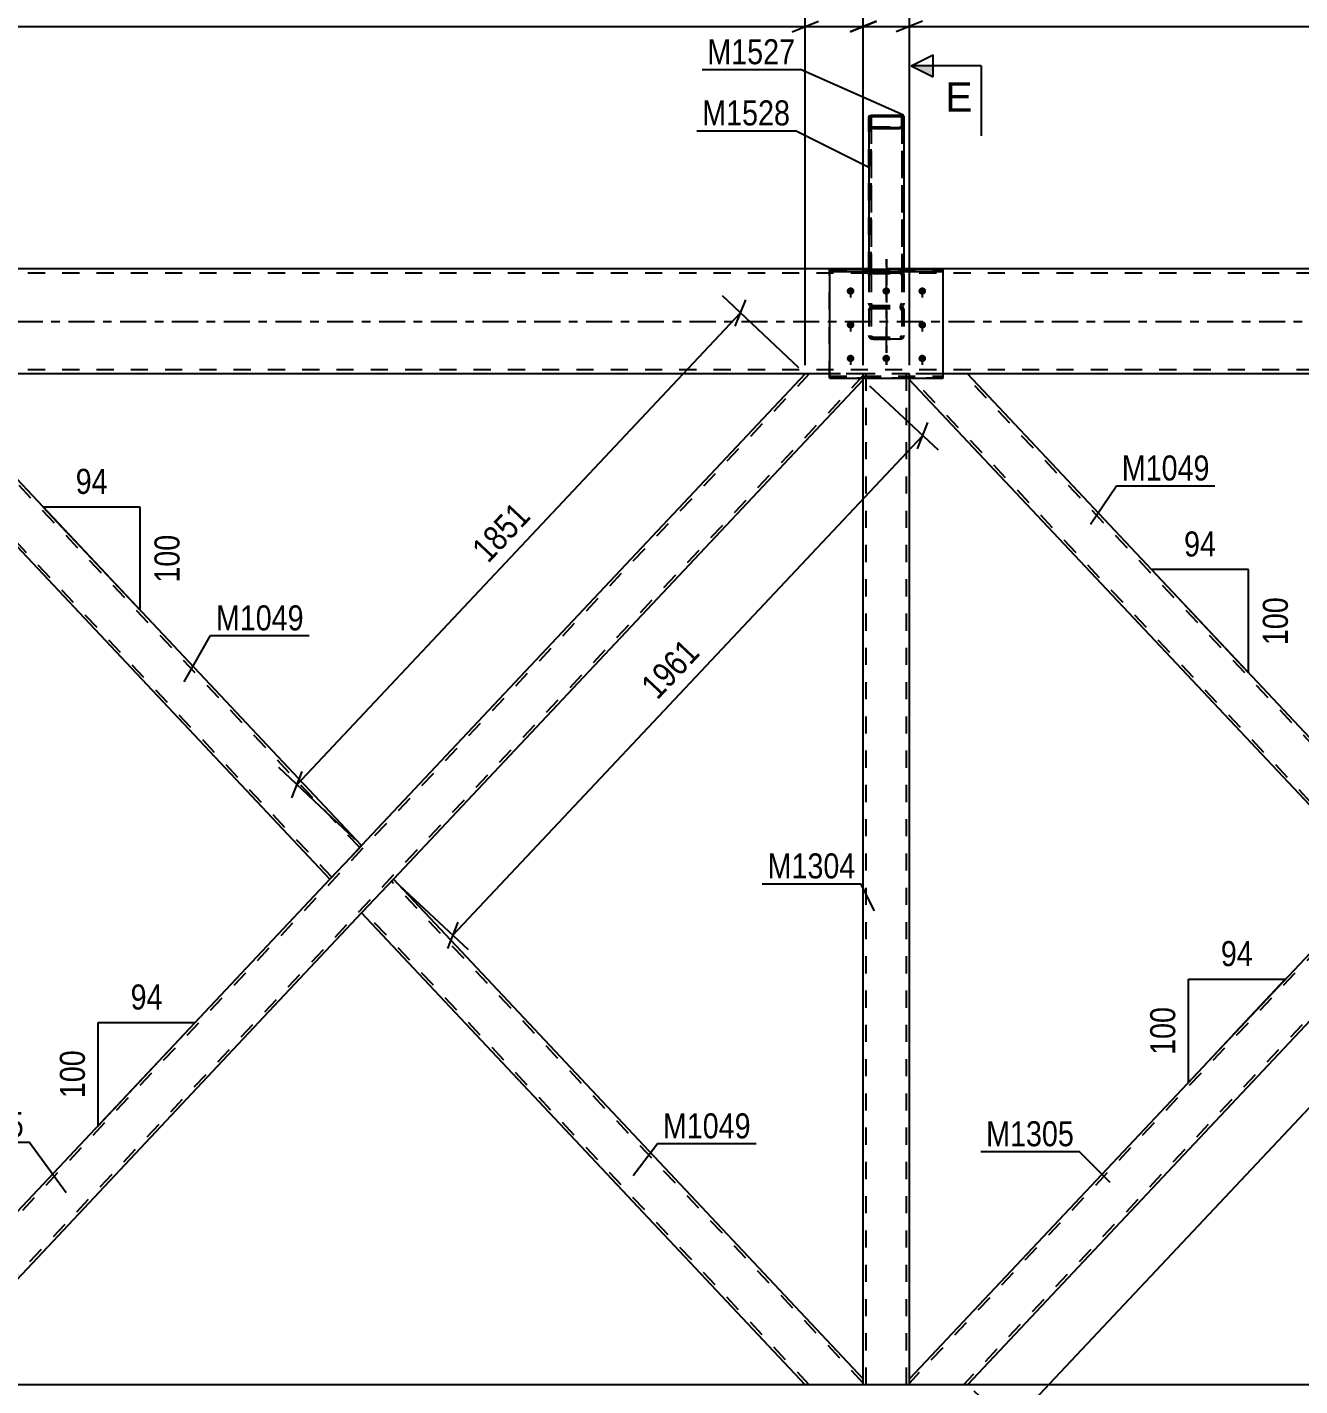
# Model space of a CAD drawing. Header units: millimetres. Extents: x -46 to 795, y -429 to 165.
# Drawn here: x 371.3 to 516.8, y -121.7 to 33.7 of the extents above; entities that cross this region are included whole.
import ezdxf

# ---------------------------------------------------------------- set-up
doc = ezdxf.new("R2010")
doc.units = ezdxf.units.MM
doc.linetypes.add('DXK_LINE_DOT2', pattern=[3.9198, 1.9599, -1.9599])
doc.linetypes.add('DXK_LINE_DOT3', pattern=[5.9187, 2.979, -0.9799, 0.9799, -0.9799])
doc.styles.add('Arial', font='ARIAL.TTF', dxfattribs={"height": 0.2})
doc.styles.add('Arial Narrow', font='ARIALN.TTF', dxfattribs={"height": 0.2})

# ---------------------------------------------------------------- blocks, each defined once
blk = doc.blocks.new('Part-761550471-4826 - 4741')
at = {"color": 7, "linetype": 'DXK_LINE_DOT2'}
for p, q in [((472.18, -6), (466.9, -6)), ((466.9, -6.66), (466.9, -6)), ((467.22, -121.6), (467.22, -6)), ((471.86, -121.6), (471.86, -6)), ((472.18, -6.66), (472.18, -6)), ((466.9, -121.6), (466.9, -120.94)), ((472.18, -121.6), (472.18, -120.94)), ((472.18, -121.6), (466.9, -121.6))]:
    blk.add_line(p, q, dxfattribs=at)
at = {"color": 2, "linetype": 'Continuous'}
for p, q in [((466.9, -120.94), (466.9, -6.66)), ((472.18, -120.94), (472.18, -6.66))]:
    blk.add_line(p, q, dxfattribs=at)
blk = doc.blocks.new('Part-761550471-4923 - 4741')
at = {"color": 7, "linetype": 'DXK_LINE_DOT3'}
blk.add_line((469.55, -3.58), (469.55, 7.12), dxfattribs=at)
at = {"color": 7, "linetype": 'DXK_LINE_DOT2'}
for p, q in [((467.58, 5.51), (467.55, 5.31)), ((467.55, 5.31), (467.55, -1.59)), ((467.79, 5.31), (467.8, 5.41)), ((467.79, 5.31), (467.79, -1.59)), ((467.8, 5.41), (467.86, 5.5)), ((468.03, 5.83), (467.84, 5.79)), ((467.86, 5.5), (467.93, 5.55)), ((467.93, 5.55), (468.03, 5.57)), ((468.03, 5.83), (471.07, 5.83)), ((468.03, 5.57), (471.07, 5.57)), ((471.25, 5.79), (471.07, 5.83)), ((471.07, 5.57), (471.16, 5.55)), ((471.16, 5.55), (471.24, 5.5)), ((471.24, 5.5), (471.29, 5.41)), ((471.29, 5.41), (471.31, 5.31)), ((471.31, 5.31), (471.31, -1.59)), ((471.55, 5.31), (471.51, 5.51)), ((471.55, 5.31), (471.55, -1.59)), ((467.55, 2.08), (467.58, 1.88)), ((467.58, 1.44), (467.69, 1.59)), ((467.69, 1.59), (467.84, 1.69)), ((467.8, 1.98), (467.79, 2.08)), ((467.86, 1.9), (467.8, 1.98)), ((467.84, 1.69), (468.03, 1.72)), ((467.84, 1.61), (468.03, 1.57)), ((467.93, 1.84), (467.86, 1.9)), ((468.03, 1.82), (467.93, 1.84)), ((468.03, 1.82), (471.07, 1.82)), ((468.03, 1.72), (471.07, 1.72)), ((468.03, 1.57), (471.07, 1.57)), ((471.16, 1.84), (471.07, 1.82)), ((471.07, 1.72), (471.25, 1.69)), ((471.07, 1.57), (471.25, 1.61)), ((471.24, 1.9), (471.16, 1.84)), ((471.29, 1.98), (471.24, 1.9)), ((471.25, 1.69), (471.41, 1.59)), ((471.31, 2.08), (471.29, 1.98)), ((471.41, 1.59), (471.51, 1.44)), ((471.51, 1.88), (471.55, 2.08)), ((467.55, 1.27), (467.58, 1.44)), ((467.8, 1.36), (467.79, 1.27)), ((467.86, 1.43), (467.8, 1.36)), ((467.93, 1.48), (467.86, 1.43)), ((468.03, 1.5), (467.93, 1.48)), ((468.03, 1.5), (471.07, 1.5)), ((471.16, 1.48), (471.07, 1.5)), ((471.24, 1.43), (471.16, 1.48)), ((471.29, 1.36), (471.24, 1.43)), ((471.31, 1.27), (471.29, 1.36)), ((471.51, 1.44), (471.55, 1.27)), ((467.58, -1.76), (467.55, -1.59)), ((467.69, -1.91), (467.58, -1.76)), ((467.84, -2), (467.69, -1.91)), ((467.79, -1.59), (467.8, -1.67)), ((467.8, -1.67), (467.86, -1.75)), ((468.03, -2.04), (467.84, -2)), ((467.86, -1.75), (467.93, -1.79)), ((467.93, -1.79), (468.03, -1.81)), ((468.03, -1.81), (471.07, -1.81)), ((471.07, -2.04), (468.03, -2.04)), ((471.07, -1.81), (471.16, -1.79)), ((471.25, -2), (471.07, -2.04)), ((471.16, -1.79), (471.24, -1.75)), ((471.24, -1.75), (471.29, -1.67)), ((471.41, -1.91), (471.25, -2)), ((471.29, -1.67), (471.31, -1.59)), ((471.51, -1.76), (471.41, -1.91)), ((471.55, -1.59), (471.51, -1.76))]:
    blk.add_line(p, q, dxfattribs=at)
for centre, start, end in [((468.05, 5.33), 114.32, 159.2417), ((471.05, 5.33), 20.7583, 65.68), ((468.05, 2.06), 200.7583, 245.68), ((471.05, 2.06), 294.32, 339.2417)]:
    blk.add_arc(centre, 0.496, start, end, dxfattribs=at)
blk = doc.blocks.new('Part-761550471-4851 - 4741')
at = {"color": 7, "linetype": 'DXK_LINE_DOT2'}
for p, q in [((478.81, -6), (472.18, -6)), ((472.18, -6.48), (472.18, -6)), ((526.14, -63.57), (472.18, -6.19)), ((529.32, -60.18), (478.37, -6)), ((529.51, -59.98), (529.1, -60.41)), ((526.14, -63.57), (526.15, -63.55))]:
    blk.add_line(p, q, dxfattribs=at)
at = {"color": 2, "linetype": 'Continuous'}
for p, q in [((529.54, -59.95), (478.81, -6)), ((472.18, -6.66), (472.18, -6.48)), ((525.92, -63.8), (472.18, -6.66)), ((529.1, -60.41), (525.92, -63.8)), ((529.54, -59.95), (529.1, -60.41))]:
    blk.add_line(p, q, dxfattribs=at)
blk = doc.blocks.new('Part-761550471-4856 - 4741')
at = {"color": 7, "linetype": 'DXK_LINE_DOT2'}
for p, q in [((580.71, -6), (472.18, -121.41)), ((586.9, -6.19), (478.37, -121.6)), ((586.9, -6), (580.27, -6)), ((529.54, -59.95), (525.92, -63.8)), ((478.81, -121.6), (472.18, -121.6))]:
    blk.add_line(p, q, dxfattribs=at)
at = {"color": 2, "linetype": 'Continuous'}
for p, q in [((580.27, -6), (529.54, -59.95)), ((586.9, -6.66), (586.9, -6)), ((586.9, -6.66), (478.81, -121.6)), ((525.92, -63.8), (472.18, -120.94)), ((472.18, -121.6), (472.18, -120.94))]:
    blk.add_line(p, q, dxfattribs=at)
blk = doc.blocks.new('Part-761550471-4861 - 4741')
at = {"color": 2, "linetype": 'Continuous'}
for p, q in [((352.18, -6.66), (352.18, -6)), ((409.54, -59.95), (358.81, -6)), ((405.92, -63.8), (352.18, -6.66)), ((409.1, -60.41), (405.92, -63.8)), ((409.54, -59.95), (409.1, -60.41))]:
    blk.add_line(p, q, dxfattribs=at)
at = {"color": 7, "linetype": 'DXK_LINE_DOT2'}
for p, q in [((358.81, -6), (352.18, -6)), ((406.14, -63.57), (352.18, -6.19)), ((409.32, -60.18), (358.37, -6)), ((409.51, -59.98), (409.1, -60.41)), ((406.14, -63.57), (406.15, -63.55))]:
    blk.add_line(p, q, dxfattribs=at)
blk = doc.blocks.new('Part-761550471-4866 - 4741')
at = {"color": 7, "linetype": 'DXK_LINE_DOT2'}
for p, q in [((460.71, -6), (352.18, -121.41)), ((466.9, -6.19), (358.37, -121.6)), ((466.9, -6), (460.27, -6)), ((466.9, -6.48), (466.9, -6)), ((409.54, -59.95), (405.92, -63.8)), ((413.17, -63.8), (409.54, -67.65)), ((358.81, -121.6), (352.18, -121.6))]:
    blk.add_line(p, q, dxfattribs=at)
at = {"color": 2, "linetype": 'Continuous'}
for p, q in [((460.27, -6), (409.54, -59.95)), ((466.9, -6.66), (413.17, -63.8)), ((466.9, -6.66), (466.9, -6.48)), ((405.92, -63.8), (352.18, -120.94)), ((409.54, -67.65), (358.81, -121.6)), ((352.18, -121.6), (352.18, -120.94))]:
    blk.add_line(p, q, dxfattribs=at)
blk = doc.blocks.new('Part-761550471-4891 - 4741')
at = {"color": 2, "linetype": 'Continuous'}
for p, q in [((413.17, -63.8), (409.54, -67.65)), ((466.9, -120.94), (413.17, -63.8)), ((460.27, -121.6), (409.54, -67.65)), ((466.9, -121.6), (466.9, -120.94))]:
    blk.add_line(p, q, dxfattribs=at)
at = {"color": 7, "linetype": 'DXK_LINE_DOT2'}
for p, q in [((466.9, -121.41), (412.95, -64.03)), ((409.76, -67.42), (409.78, -67.4)), ((460.71, -121.6), (409.76, -67.42)), ((466.9, -121.6), (460.27, -121.6))]:
    blk.add_line(p, q, dxfattribs=at)
blk = doc.blocks.new('Part-761550471-4921 - 4741')
at = {"color": 2, "linetype": 'Continuous'}
for p, q in [((476.05, 5.95), (463.05, 5.95)), ((463.05, 5.95), (463.05, -6.48)), ((463.05, 5.73), (476.05, 5.73)), ((476.05, -6.48), (476.05, 5.95)), ((463.05, -6.48), (476.05, -6.48))]:
    blk.add_line(p, q, dxfattribs=at)
at = {"color": 7, "linetype": 'DXK_LINE_DOT2'}
blk.add_line((463.05, -6.27), (476.05, -6.27), dxfattribs=at)
blk = doc.blocks.new('Part-761550471-4939 - 4741')
at = {"color": 7, "linetype": 'DXK_LINE_DOT3'}
blk.add_line((469.55, 7.12), (469.55, -3.58), dxfattribs=at)
at = {"color": 7, "linetype": 'DXK_LINE_DOT2'}
for p, q in [((467.55, 5.31), (467.58, 5.51)), ((467.55, 5.31), (467.55, -1.59)), ((467.8, 5.41), (467.79, 5.31)), ((467.79, 5.31), (467.79, -1.59)), ((467.86, 5.5), (467.8, 5.41)), ((467.84, 5.79), (468.03, 5.83)), ((467.93, 5.55), (467.86, 5.5)), ((468.03, 5.57), (467.93, 5.55)), ((468.03, 5.83), (471.07, 5.83)), ((468.03, 5.57), (471.07, 5.57)), ((471.07, 5.83), (471.25, 5.79)), ((471.16, 5.55), (471.07, 5.57)), ((471.24, 5.5), (471.16, 5.55)), ((471.29, 5.41), (471.24, 5.5)), ((471.31, 5.31), (471.29, 5.41)), ((471.31, 5.31), (471.31, -1.59)), ((471.51, 5.51), (471.55, 5.31)), ((471.55, 5.31), (471.55, -1.59)), ((467.58, 1.88), (467.55, 2.08)), ((467.69, 1.59), (467.58, 1.44)), ((467.84, 1.69), (467.69, 1.59)), ((467.79, 2.08), (467.8, 1.98)), ((467.8, 1.98), (467.86, 1.9)), ((468.03, 1.72), (467.84, 1.69)), ((468.03, 1.57), (467.84, 1.61)), ((467.86, 1.9), (467.93, 1.84)), ((467.93, 1.84), (468.03, 1.82)), ((468.03, 1.82), (471.07, 1.82)), ((468.03, 1.72), (471.07, 1.72)), ((468.03, 1.57), (471.07, 1.57)), ((471.07, 1.82), (471.16, 1.84)), ((471.25, 1.69), (471.07, 1.72)), ((471.25, 1.61), (471.07, 1.57)), ((471.16, 1.84), (471.24, 1.9)), ((471.24, 1.9), (471.29, 1.98)), ((471.41, 1.59), (471.25, 1.69)), ((471.29, 1.98), (471.31, 2.08)), ((471.51, 1.44), (471.41, 1.59)), ((471.55, 2.08), (471.51, 1.88)), ((467.58, 1.44), (467.55, 1.27)), ((467.79, 1.27), (467.8, 1.36)), ((467.8, 1.36), (467.86, 1.43)), ((467.86, 1.43), (467.93, 1.48)), ((467.93, 1.48), (468.03, 1.5)), ((468.03, 1.5), (471.07, 1.5)), ((471.07, 1.5), (471.16, 1.48)), ((471.16, 1.48), (471.24, 1.43)), ((471.24, 1.43), (471.29, 1.36)), ((471.29, 1.36), (471.31, 1.27)), ((471.55, 1.27), (471.51, 1.44)), ((467.55, -1.59), (467.58, -1.76)), ((467.58, -1.76), (467.69, -1.91)), ((467.69, -1.91), (467.84, -2)), ((467.8, -1.67), (467.79, -1.59)), ((467.86, -1.75), (467.8, -1.67)), ((467.84, -2), (468.03, -2.04)), ((467.93, -1.79), (467.86, -1.75)), ((468.03, -1.81), (467.93, -1.79)), ((468.03, -1.81), (471.07, -1.81)), ((468.03, -2.04), (471.07, -2.04)), ((471.16, -1.79), (471.07, -1.81)), ((471.07, -2.04), (471.25, -2)), ((471.24, -1.75), (471.16, -1.79)), ((471.29, -1.67), (471.24, -1.75)), ((471.25, -2), (471.41, -1.91)), ((471.31, -1.59), (471.29, -1.67)), ((471.41, -1.91), (471.51, -1.76)), ((471.51, -1.76), (471.55, -1.59))]:
    blk.add_line(p, q, dxfattribs=at)
for centre, start, end in [((468.05, 5.33), 114.32, 159.2417), ((471.05, 5.33), 20.7583, 65.68), ((468.05, 2.06), 200.7583, 245.68), ((471.05, 2.06), 294.32, 339.2417)]:
    blk.add_arc(centre, 0.496, start, end, dxfattribs=at)
blk = doc.blocks.new('Part-761550471-4968 - 4741')
at = {"color": 7, "linetype": 'DXK_LINE_DOT2'}
for p, q in [((463.05, -6.49), (463.05, 5.95)), ((463.05, 5.95), (476.05, 5.95)), ((463.05, 5.73), (476.05, 5.73)), ((476.05, -6.49), (476.05, 5.95)), ((463.05, -6.27), (476.05, -6.27)), ((476.05, -6.49), (463.05, -6.49))]:
    blk.add_line(p, q, dxfattribs=at)
blk = doc.blocks.new('Part-761550471-5002 - 4741')
at = {"color": 7, "linetype": 'DXK_LINE_DOT2'}
for p, q in [((608.54, 5.52), (20.9, 5.52)), ((471.55, 6), (467.55, 6)), ((608.54, -5.52), (20.9, -5.52)), ((476.05, -6), (463.05, -6))]:
    blk.add_line(p, q, dxfattribs=at)
at = {"color": 2, "linetype": 'Continuous'}
for p, q in [((467.55, 6), (231.55, 6)), ((608.54, 6), (471.55, 6)), ((463.05, -6), (236.05, -6)), ((608.54, -6), (476.05, -6))]:
    blk.add_line(p, q, dxfattribs=at)
at = {"color": 7, "linetype": 'DXK_LINE_DOT3'}
blk.add_line((20.9, 0), (608.54, 0), dxfattribs=at)
blk = doc.blocks.new('Part-761550471-5007 - 4741')
at = {"color": 2, "linetype": 'Continuous'}
blk.add_line((568.54, -121.6), (227.14, -121.6), dxfattribs=at)
blk = doc.blocks.new('Bolt-761550471-5039 - 4741')
at = {"color": 1, "linetype": 'DXK_LINE_DOT2'}
for p, q in [((465.45, 3.87), (465.45, 2.74)), ((469.57, 3.87), (469.57, 2.74)), ((473.65, 3.87), (473.65, 2.74)), ((465.45, 0), (465.45, -1.13)), ((473.65, 0), (473.65, -1.13)), ((465.45, -3.83), (465.45, -4.97)), ((469.57, -3.83), (469.57, -4.97)), ((473.65, -3.83), (473.65, -4.97))]:
    blk.add_line(p, q, dxfattribs=at)
blk = doc.blocks.new('Bolt-761550471-5067 - 4741')
at = {"linetype": 'Continuous'}
for points in [[(465.45, 3.89), (465.54, 3.88), (465.63, 3.85), (465.71, 3.81), (465.77, 3.75), (465.83, 3.68), (465.87, 3.6), (465.88, 3.52), (465.88, 3.43), (465.87, 3.35), (465.83, 3.27), (465.77, 3.2), (465.71, 3.14), (465.63, 3.1), (465.54, 3.07), (465.45, 3.06), (465.36, 3.07), (465.27, 3.1), (465.19, 3.14), (465.12, 3.2), (465.07, 3.27), (465.03, 3.35), (465.01, 3.43), (465.01, 3.52), (465.03, 3.6), (465.07, 3.68), (465.12, 3.75), (465.19, 3.81), (465.27, 3.85), (465.36, 3.88)], [(469.53, 3.89), (469.62, 3.88), (469.71, 3.85), (469.79, 3.81), (469.85, 3.75), (469.91, 3.68), (469.95, 3.6), (469.96, 3.52), (469.96, 3.43), (469.95, 3.35), (469.91, 3.27), (469.85, 3.2), (469.79, 3.14), (469.71, 3.1), (469.62, 3.07), (469.53, 3.06), (469.44, 3.07), (469.35, 3.1), (469.27, 3.14), (469.2, 3.2), (469.15, 3.27), (469.11, 3.35), (469.09, 3.43), (469.09, 3.52), (469.11, 3.6), (469.15, 3.68), (469.2, 3.75), (469.27, 3.81), (469.35, 3.85), (469.44, 3.88)], [(473.65, 3.89), (473.74, 3.88), (473.83, 3.85), (473.91, 3.81), (473.97, 3.75), (474.03, 3.68), (474.07, 3.6), (474.08, 3.52), (474.08, 3.43), (474.07, 3.35), (474.03, 3.27), (473.97, 3.2), (473.91, 3.14), (473.83, 3.1), (473.74, 3.07), (473.65, 3.06), (473.56, 3.07), (473.47, 3.1), (473.39, 3.14), (473.32, 3.2), (473.27, 3.27), (473.23, 3.35), (473.21, 3.43), (473.21, 3.52), (473.23, 3.6), (473.27, 3.68), (473.32, 3.75), (473.39, 3.81), (473.47, 3.85), (473.56, 3.88)], [(465.45, 0.02), (465.54, 0.01), (465.63, -0.02), (465.71, -0.06), (465.77, -0.12), (465.83, -0.19), (465.87, -0.27), (465.88, -0.35), (465.88, -0.44), (465.87, -0.52), (465.83, -0.6), (465.77, -0.67), (465.71, -0.73), (465.63, -0.77), (465.54, -0.8), (465.45, -0.81), (465.36, -0.8), (465.27, -0.77), (465.19, -0.73), (465.12, -0.67), (465.07, -0.6), (465.03, -0.52), (465.01, -0.44), (465.01, -0.35), (465.03, -0.27), (465.07, -0.19), (465.12, -0.12), (465.19, -0.06), (465.27, -0.02), (465.36, 0.01)], [(473.65, 0.02), (473.74, 0.01), (473.83, -0.02), (473.91, -0.06), (473.97, -0.12), (474.03, -0.19), (474.07, -0.27), (474.08, -0.35), (474.08, -0.44), (474.07, -0.52), (474.03, -0.6), (473.97, -0.67), (473.91, -0.73), (473.83, -0.77), (473.74, -0.8), (473.65, -0.81), (473.56, -0.8), (473.47, -0.77), (473.39, -0.73), (473.32, -0.67), (473.27, -0.6), (473.23, -0.52), (473.21, -0.44), (473.21, -0.35), (473.23, -0.27), (473.27, -0.19), (473.32, -0.12), (473.39, -0.06), (473.47, -0.02), (473.56, 0.01)], [(465.45, -3.82), (465.54, -3.83), (465.63, -3.85), (465.71, -3.9), (465.77, -3.95), (465.83, -4.02), (465.87, -4.1), (465.88, -4.19), (465.88, -4.27), (465.87, -4.36), (465.83, -4.44), (465.77, -4.51), (465.71, -4.56), (465.63, -4.61), (465.54, -4.63), (465.45, -4.64), (465.36, -4.63), (465.27, -4.61), (465.19, -4.56), (465.12, -4.51), (465.07, -4.44), (465.03, -4.36), (465.01, -4.27), (465.01, -4.19), (465.03, -4.1), (465.07, -4.02), (465.12, -3.95), (465.19, -3.9), (465.27, -3.85), (465.36, -3.83)], [(469.53, -3.82), (469.62, -3.83), (469.71, -3.85), (469.79, -3.9), (469.85, -3.95), (469.91, -4.02), (469.95, -4.1), (469.96, -4.19), (469.96, -4.27), (469.95, -4.36), (469.91, -4.44), (469.85, -4.51), (469.79, -4.56), (469.71, -4.61), (469.62, -4.63), (469.53, -4.64), (469.44, -4.63), (469.35, -4.61), (469.27, -4.56), (469.2, -4.51), (469.15, -4.44), (469.11, -4.36), (469.09, -4.27), (469.09, -4.19), (469.11, -4.1), (469.15, -4.02), (469.2, -3.95), (469.27, -3.9), (469.35, -3.85), (469.44, -3.83)], [(473.65, -3.82), (473.74, -3.83), (473.83, -3.85), (473.91, -3.9), (473.97, -3.95), (474.03, -4.02), (474.07, -4.1), (474.08, -4.19), (474.08, -4.27), (474.07, -4.36), (474.03, -4.44), (473.97, -4.51), (473.91, -4.56), (473.83, -4.61), (473.74, -4.63), (473.65, -4.64), (473.56, -4.63), (473.47, -4.61), (473.39, -4.56), (473.32, -4.51), (473.27, -4.44), (473.23, -4.36), (473.21, -4.27), (473.21, -4.19), (473.23, -4.1), (473.27, -4.02), (473.32, -3.95), (473.39, -3.9), (473.47, -3.85), (473.56, -3.83)]]:
    blk.add_hatch(color=1, dxfattribs=at).paths.add_polyline_path(points)
at = {"color": 1, "linetype": 'Continuous'}
for p, q in [((465.45, 3.87), (465.45, 2.74)), ((469.53, 3.87), (469.53, 2.74)), ((473.65, 3.87), (473.65, 2.74)), ((465.45, 0), (465.45, -1.13)), ((473.65, 0), (473.65, -1.13)), ((465.45, -3.83), (465.45, -4.97)), ((469.53, -3.83), (469.53, -4.97)), ((473.65, -3.83), (473.65, -4.97))]:
    blk.add_line(p, q, dxfattribs=at)
blk = doc.blocks.new('Part-761550471-5196 - 4741')
at = {"color": 2, "linetype": 'Continuous'}
for p, q in [((467.55, 23.43), (467.58, 23.5)), ((467.55, 23.43), (467.55, 23.36)), ((467.58, 23.5), (467.69, 23.56)), ((467.69, 23.56), (467.84, 23.6)), ((467.84, 23.6), (468.03, 23.61)), ((468.03, 23.61), (471.07, 23.61)), ((471.07, 23.61), (471.25, 23.6)), ((471.25, 23.6), (471.41, 23.56)), ((471.41, 23.56), (471.51, 23.5)), ((471.51, 23.5), (471.55, 23.43)), ((471.55, 23.43), (471.55, 23.36))]:
    blk.add_line(p, q, dxfattribs=at)
at = {"color": 7, "linetype": 'DXK_LINE_DOT2'}
for p, q in [((467.55, 23.36), (467.55, 22.33)), ((467.55, 23.36), (467.55, 6)), ((467.8, 23.47), (467.79, 23.43)), ((467.79, 23.43), (467.79, 6)), ((467.79, 22.33), (467.79, 23.43)), ((467.86, 23.5), (467.8, 23.47)), ((467.93, 23.52), (467.86, 23.5)), ((468.03, 23.52), (467.93, 23.52)), ((468.03, 23.52), (471.07, 23.52)), ((471.16, 23.52), (471.07, 23.52)), ((471.24, 23.5), (471.16, 23.52)), ((471.29, 23.47), (471.24, 23.5)), ((471.31, 23.43), (471.29, 23.47)), ((471.31, 23.43), (471.31, 6)), ((471.31, 22.33), (471.31, 23.43)), ((471.55, 23.36), (471.55, 22.33)), ((471.55, 23.36), (471.55, 6)), ((467.55, 22.33), (467.55, 5.72)), ((467.58, 22.26), (467.55, 22.33)), ((467.69, 22.2), (467.58, 22.26)), ((467.84, 22.17), (467.69, 22.2)), ((467.79, 22.33), (467.79, 5.72)), ((467.79, 22.33), (467.8, 22.29)), ((467.8, 22.29), (467.86, 22.27)), ((468.03, 22.15), (467.84, 22.17)), ((467.86, 22.27), (467.93, 22.25)), ((467.93, 22.25), (468.03, 22.24)), ((468.03, 22.24), (471.07, 22.24)), ((468.03, 22.15), (471.07, 22.15)), ((471.07, 22.24), (471.16, 22.25)), ((471.25, 22.17), (471.07, 22.15)), ((471.16, 22.25), (471.24, 22.27)), ((471.24, 22.27), (471.29, 22.29)), ((471.41, 22.2), (471.25, 22.17)), ((471.29, 22.29), (471.31, 22.33)), ((471.31, 22.33), (471.31, 5.72)), ((471.51, 22.26), (471.41, 22.2)), ((471.55, 22.33), (471.51, 22.26)), ((471.55, 22.33), (471.55, 5.72)), ((471.55, 6), (467.55, 6)), ((467.55, 5.83), (467.55, 6)), ((467.55, 5.72), (467.55, 5.83)), ((467.55, 5.83), (467.79, 5.83)), ((467.55, 5.72), (467.58, 5.66)), ((467.58, 5.66), (467.69, 5.6)), ((467.69, 5.6), (467.84, 5.56)), ((467.79, 6), (467.79, 6)), ((467.79, 6), (467.79, 5.83)), ((467.79, 5.83), (467.79, 5.72)), ((467.8, 5.69), (467.79, 5.72)), ((467.86, 5.66), (467.8, 5.69)), ((467.84, 5.56), (468.03, 5.55)), ((467.93, 5.64), (467.86, 5.66)), ((468.03, 5.64), (467.93, 5.64)), ((468.03, 5.64), (471.07, 5.64)), ((468.03, 5.55), (471.07, 5.55)), ((471.16, 5.64), (471.07, 5.64)), ((471.07, 5.55), (471.25, 5.56)), ((471.24, 5.66), (471.16, 5.64)), ((471.29, 5.69), (471.24, 5.66)), ((471.25, 5.56), (471.41, 5.6)), ((471.31, 5.72), (471.29, 5.69)), ((471.31, 5.83), (471.31, 6)), ((471.31, 5.72), (471.31, 5.83)), ((471.31, 5.83), (471.55, 5.83)), ((471.41, 5.6), (471.51, 5.66)), ((471.51, 5.66), (471.55, 5.72)), ((471.55, 6), (471.55, 5.83)), ((471.55, 5.83), (471.55, 5.72))]:
    blk.add_line(p, q, dxfattribs=at)
blk = doc.blocks.new('Part-761550471-5201 - 4741')
at = {"color": 2, "linetype": 'Continuous'}
for p, q in [((467.58, 23.43), (467.55, 23.36)), ((467.55, 22.26), (467.55, 23.36)), ((467.69, 23.49), (467.58, 23.43)), ((467.84, 23.53), (467.69, 23.49)), ((467.79, 23.36), (467.8, 23.4)), ((467.79, 22.26), (467.79, 23.36)), ((467.8, 23.4), (467.86, 23.43)), ((468.03, 23.54), (467.84, 23.53)), ((467.86, 23.43), (467.93, 23.44)), ((467.93, 23.44), (468.03, 23.45)), ((468.03, 23.54), (471.07, 23.54)), ((468.03, 23.45), (471.07, 23.45)), ((471.25, 23.53), (471.07, 23.54)), ((471.07, 23.45), (471.16, 23.44)), ((471.16, 23.44), (471.24, 23.43)), ((471.24, 23.43), (471.29, 23.4)), ((471.41, 23.49), (471.25, 23.53)), ((471.29, 23.4), (471.31, 23.36)), ((471.31, 22.26), (471.31, 23.36)), ((471.51, 23.43), (471.41, 23.49)), ((471.55, 23.36), (471.51, 23.43)), ((471.55, 22.26), (471.55, 23.36)), ((467.55, 22.26), (467.55, 5.95)), ((467.55, 22.26), (467.58, 22.19)), ((467.58, 22.19), (467.69, 22.13)), ((467.69, 22.13), (467.84, 22.09)), ((467.8, 22.22), (467.79, 22.26)), ((467.86, 22.19), (467.8, 22.22)), ((467.84, 22.09), (468.03, 22.08)), ((467.93, 22.18), (467.86, 22.19)), ((468.03, 22.17), (467.93, 22.18)), ((468.03, 22.17), (471.07, 22.17)), ((468.03, 22.08), (471.07, 22.08)), ((471.16, 22.18), (471.07, 22.17)), ((471.07, 22.08), (471.25, 22.09)), ((471.24, 22.19), (471.16, 22.18)), ((471.29, 22.22), (471.24, 22.19)), ((471.25, 22.09), (471.41, 22.13)), ((471.31, 22.26), (471.29, 22.22)), ((471.41, 22.13), (471.51, 22.19)), ((471.51, 22.19), (471.55, 22.26)), ((471.55, 22.26), (471.55, 5.95))]:
    blk.add_line(p, q, dxfattribs=at)
at = {"color": 7, "linetype": 'DXK_LINE_DOT2'}
for p, q in [((467.55, 6), (467.55, 23.36)), ((467.79, 6), (467.79, 23.36)), ((471.31, 23.36), (471.31, 6)), ((471.55, 23.36), (471.55, 6)), ((467.79, 22.26), (467.79, 5.66)), ((471.31, 22.26), (471.31, 5.66)), ((471.55, 6), (467.55, 6)), ((467.55, 6), (467.55, 5.83)), ((467.55, 5.95), (467.55, 5.66)), ((467.55, 5.83), (467.55, 5.66)), ((467.55, 5.83), (467.79, 5.83)), ((467.58, 5.59), (467.55, 5.66)), ((467.69, 5.53), (467.58, 5.59)), ((467.84, 5.5), (467.69, 5.53)), ((467.79, 5.83), (467.79, 6)), ((467.79, 5.66), (467.79, 5.83)), ((467.79, 5.66), (467.8, 5.62)), ((467.8, 5.62), (467.86, 5.6)), ((468.03, 5.48), (467.84, 5.5)), ((467.86, 5.6), (467.93, 5.58)), ((467.93, 5.58), (468.03, 5.57)), ((468.03, 5.57), (471.07, 5.57)), ((468.03, 5.48), (471.07, 5.48)), ((471.07, 5.57), (471.16, 5.58)), ((471.25, 5.5), (471.07, 5.48)), ((471.16, 5.58), (471.24, 5.6)), ((471.24, 5.6), (471.29, 5.62)), ((471.41, 5.53), (471.25, 5.5)), ((471.29, 5.62), (471.31, 5.66)), ((471.31, 6), (471.31, 6)), ((471.31, 6), (471.31, 5.83)), ((471.31, 5.83), (471.31, 5.66)), ((471.31, 5.83), (471.55, 5.83)), ((471.51, 5.59), (471.41, 5.53)), ((471.55, 5.66), (471.51, 5.59)), ((471.55, 5.83), (471.55, 6)), ((471.55, 5.95), (471.55, 5.66)), ((471.55, 5.66), (471.55, 5.83))]:
    blk.add_line(p, q, dxfattribs=at)
blk = doc.blocks.new('StraightDimension-761550471-5882 - 4741')
at = {"color": 7, "linetype": 'Continuous'}
for p, q in [((459.55, -5.31), (450.79, 2.92)), ((452.27, -0.54), (453.46, 2.47)), ((402.13, -52.98), (452.87, 0.97)), ((408.81, -59.26), (400.06, -51.03)), ((402.72, -51.47), (401.54, -54.48))]:
    blk.add_line(p, q, dxfattribs=at)
at = {"color": 0}
blk.add_wipeout([(429.87, -22.39), (426.81, -19.51), (420.98, -25.71), (424.04, -28.59)], dxfattribs=at)
at = {"color": 3, "style": 'Arial Narrow'}
blk.add_text('1851', height=2.863, rotation=46.7591, dxfattribs=at).set_placement((424.01, -27.74))
blk = doc.blocks.new('AngleDimension-761550471-18989 - 4741')
at = {"color": 7, "linetype": 'Continuous'}
for p, q in [((375.81, -24.08), (373.12, -21.22)), ((384.22, -21.22), (373.12, -21.22)), ((384.22, -33.02), (373.12, -21.22)), ((384.22, -33.02), (384.22, -21.22))]:
    blk.add_line(p, q, dxfattribs=at)
at = {"color": 0}
for points in [[(381.1, -20.32), (381.1, -16.12), (376.25, -16.12), (376.25, -20.32)], [(389.32, -23.78), (385.12, -23.78), (385.12, -30.47), (389.32, -30.47)]]:
    blk.add_wipeout(points, dxfattribs=at)
at = {"color": 3, "style": 'Arial Narrow'}
blk.add_text('94', height=2.863, dxfattribs=at).set_placement((376.85, -19.72))
blk.add_text('100', height=2.863, rotation=90.0002, dxfattribs=at).set_placement((388.72, -29.87))
blk = doc.blocks.new('StraightDimension-761550471-18759 - 4741')
at = {"color": 7, "linetype": 'Continuous'}
for p, q in [((466.9, -5), (466.9, 44.18)), ((472.18, -5), (472.18, 44.18)), ((465.4, 33.14), (468.4, 34.34)), ((473.68, 34.34), (470.68, 33.14)), ((466.9, 33.74), (472.18, 33.74))]:
    blk.add_line(p, q, dxfattribs=at)
at = {"color": 0, "linetype": 'Continuous'}
blk.add_wipeout([(471.58, 44.78), (467.38, 44.78), (467.38, 34.44), (471.58, 34.44)], dxfattribs=at)
at = {"color": 3, "linetype": 'Continuous', "style": 'Arial Narrow'}
blk.add_text('12165', height=2.863, rotation=90.0002, dxfattribs=at).set_placement((470.98, 35.04))
blk = doc.blocks.new('StraightDimension-761550471-18761 - 4741')
at = {"color": 7, "linetype": 'Continuous'}
for p, q in [((460.27, -5), (460.27, 44.18)), ((352.18, -5.66), (352.18, 42.35)), ((353.68, 34.34), (350.68, 33.14)), ((458.77, 33.14), (461.77, 34.34)), ((352.18, 33.74), (460.27, 33.74))]:
    blk.add_line(p, q, dxfattribs=at)
at = {"color": 0, "linetype": 'Continuous'}
blk.add_wipeout([(459.67, 44.78), (455.47, 44.78), (455.47, 34.44), (459.67, 34.44)], dxfattribs=at)
at = {"color": 3, "linetype": 'Continuous', "style": 'Arial Narrow'}
blk.add_text('11867', height=2.863, rotation=90.0002, dxfattribs=at).set_placement((459.07, 35.04))
blk = doc.blocks.new('StraightDimension-761550471-18758 - 4741')
at = {"color": 7, "linetype": 'Continuous'}
for p, q in [((472.18, -5), (472.18, 44.18)), ((580.27, -5), (580.27, 44.18)), ((473.68, 34.34), (470.68, 33.14)), ((578.77, 33.14), (581.77, 34.34)), ((472.18, 33.74), (580.27, 33.74))]:
    blk.add_line(p, q, dxfattribs=at)
at = {"color": 0, "linetype": 'Continuous'}
blk.add_wipeout([(579.67, 44.78), (575.47, 44.78), (575.47, 34.44), (579.67, 34.44)], dxfattribs=at)
at = {"color": 3, "linetype": 'Continuous', "style": 'Arial Narrow'}
blk.add_text('14867', height=2.863, rotation=90.0002, dxfattribs=at).set_placement((579.07, 35.04))
blk = doc.blocks.new('AngleDimension-761550471-23154 - 4741')
at = {"color": 7, "linetype": 'Continuous'}
for p, q in [((504.8, -33.64), (499.85, -28.38)), ((510.95, -28.38), (499.85, -28.38)), ((510.95, -40.18), (499.85, -28.38)), ((510.95, -40.18), (510.95, -28.38))]:
    blk.add_line(p, q, dxfattribs=at)
at = {"color": 0}
for points in [[(507.83, -27.48), (507.83, -23.28), (502.98, -23.28), (502.98, -27.48)], [(516.05, -30.94), (511.85, -30.94), (511.85, -37.62), (516.05, -37.62)]]:
    blk.add_wipeout(points, dxfattribs=at)
at = {"color": 3, "style": 'Arial Narrow'}
blk.add_text('94', height=2.863, dxfattribs=at).set_placement((503.58, -26.88))
blk.add_text('100', height=2.863, rotation=90.0002, dxfattribs=at).set_placement((515.45, -37.02))
blk = doc.blocks.new('StraightDimension-761550471-5933 - 4741')
at = {"color": 7, "linetype": 'Continuous'}
for p, q in [((587.63, -7.35), (593.57, -12.93)), ((591.23, -12.79), (592.41, -9.78)), ((483.73, -126.23), (591.82, -11.29)), ((479.54, -122.29), (485.48, -127.87)), ((484.32, -124.72), (483.14, -127.73))]:
    blk.add_line(p, q, dxfattribs=at)
at = {"color": 0}
blk.add_wipeout([(540.14, -65.14), (537.08, -62.27), (531.25, -68.47), (534.31, -71.34)], dxfattribs=at)
at = {"color": 3, "style": 'Arial Narrow'}
blk.add_text('3945', height=2.863, rotation=46.7591, dxfattribs=at).set_placement((534.29, -70.5))
blk = doc.blocks.new('StraightDimension-761550471-6221 - 4741')
at = {"color": 7, "linetype": 'Continuous'}
for p, q in [((467.63, -7.35), (475.45, -14.7)), ((473.12, -14.56), (474.3, -11.56)), ((419.97, -70.2), (473.71, -13.06)), ((413.89, -64.49), (421.72, -71.84)), ((420.56, -68.7), (419.38, -71.7))]:
    blk.add_line(p, q, dxfattribs=at)
at = {"color": 0}
blk.add_wipeout([(449.21, -38.02), (446.15, -35.14), (440.32, -41.34), (443.38, -44.22)], dxfattribs=at)
at = {"color": 3, "style": 'Arial Narrow'}
blk.add_text('1961', height=2.863, rotation=46.7591, dxfattribs=at).set_placement((443.35, -43.37))
blk = doc.blocks.new('StraightDimension-761550471-18760 - 4741')
at = {"color": 7, "linetype": 'Continuous'}
for p, q in [((460.27, -5), (460.27, 44.18)), ((466.9, -5), (466.9, 44.18)), ((458.77, 33.14), (461.77, 34.34)), ((468.4, 34.34), (465.4, 33.14)), ((460.27, 33.74), (466.9, 33.74))]:
    blk.add_line(p, q, dxfattribs=at)
at = {"color": 0, "linetype": 'Continuous'}
blk.add_wipeout([(466.3, 44.78), (462.1, 44.78), (462.1, 34.44), (466.3, 34.44)], dxfattribs=at)
at = {"color": 3, "linetype": 'Continuous', "style": 'Arial Narrow'}
blk.add_text('12033', height=2.863, rotation=90.0002, dxfattribs=at).set_placement((465.7, 35.04))
blk = doc.blocks.new('AngleDimension-761550471-23135 - 4741')
at = {"color": 7, "linetype": 'Continuous'}
for p, q in [((379.4, -80.19), (390.5, -80.19)), ((379.4, -91.99), (390.5, -80.19)), ((379.4, -91.99), (379.4, -80.19)), ((388.07, -82.78), (390.5, -80.19))]:
    blk.add_line(p, q, dxfattribs=at)
at = {"color": 0}
for points in [[(387.38, -79.29), (387.38, -75.09), (382.53, -75.09), (382.53, -79.29)], [(378.5, -82.75), (374.3, -82.75), (374.3, -89.43), (378.5, -89.43)]]:
    blk.add_wipeout(points, dxfattribs=at)
at = {"color": 3, "style": 'Arial Narrow'}
blk.add_text('94', height=2.863, dxfattribs=at).set_placement((383.13, -78.69))
blk.add_text('100', height=2.863, rotation=90.0002, dxfattribs=at).set_placement((377.9, -88.83))
blk = doc.blocks.new('AngleDimension-761550471-23172 - 4741')
at = {"color": 7, "linetype": 'Continuous'}
for p, q in [((504.07, -75.23), (515.16, -75.23)), ((504.07, -87.04), (515.16, -75.23)), ((504.07, -87.04), (504.07, -75.23)), ((508.87, -81.93), (515.16, -75.23))]:
    blk.add_line(p, q, dxfattribs=at)
at = {"color": 0}
for points in [[(512.04, -74.33), (512.04, -70.13), (507.19, -70.13), (507.19, -74.33)], [(503.17, -77.79), (498.97, -77.79), (498.97, -84.48), (503.17, -84.48)]]:
    blk.add_wipeout(points, dxfattribs=at)
at = {"color": 3, "style": 'Arial Narrow'}
blk.add_text('94', height=2.863, dxfattribs=at).set_placement((507.79, -73.73))
blk.add_text('100', height=2.863, rotation=90.0002, dxfattribs=at).set_placement((502.57, -83.88))
blk = doc.blocks.new('Mark-761550471-4822 - 4741')
at = {"color": 0}
blk.add_wipeout([(466.01, -63.7), (466.01, -60.7), (455.96, -60.7), (455.96, -63.7)], dxfattribs=at)
blk.add_wipeout([(466.01, -63.7), (466.01, -60.7), (455.96, -60.7), (455.96, -63.7)], dxfattribs=at)
at = {"color": 30, "linetype": 'Continuous'}
for p in [(455.36, -64.3), (468.17, -67.39)]:
    blk.add_line(p, (466.61, -64.3), dxfattribs=at)
at = {"color": 3, "style": 'Arial Narrow'}
blk.add_text('M1304', height=2.863, dxfattribs=at).set_placement((455.96, -63.7))
blk = doc.blocks.new('Mark-761550471-4847 - 4741')
at = {"color": 0}
blk.add_wipeout([(506.51, -18.19), (506.51, -15.19), (496.46, -15.19), (496.46, -18.19)], dxfattribs=at)
blk.add_wipeout([(506.51, -18.19), (506.51, -15.19), (496.46, -15.19), (496.46, -18.19)], dxfattribs=at)
at = {"color": 30, "linetype": 'Continuous'}
for p, q in [((492.87, -23.2), (495.86, -18.79)), ((495.86, -18.79), (507.11, -18.79))]:
    blk.add_line(p, q, dxfattribs=at)
at = {"color": 3, "style": 'Arial Narrow'}
blk.add_text('M1049', height=2.863, dxfattribs=at).set_placement((496.46, -18.19))
blk = doc.blocks.new('Mark-761550471-4852 - 4741')
at = {"color": 0}
blk.add_wipeout([(491, -94.33), (491, -91.33), (480.95, -91.33), (480.95, -94.33)], dxfattribs=at)
blk.add_wipeout([(491, -94.33), (491, -91.33), (480.95, -91.33), (480.95, -94.33)], dxfattribs=at)
at = {"color": 30, "linetype": 'Continuous'}
for p in [(480.35, -94.93), (495.14, -98.47)]:
    blk.add_line(p, (491.6, -94.93), dxfattribs=at)
at = {"color": 3, "style": 'Arial Narrow'}
blk.add_text('M1305', height=2.863, dxfattribs=at).set_placement((480.95, -94.33))
blk = doc.blocks.new('Mark-761550471-4857 - 4741')
at = {"color": 0}
blk.add_wipeout([(402.93, -35.33), (402.93, -32.33), (392.88, -32.33), (392.88, -35.33)], dxfattribs=at)
blk.add_wipeout([(402.93, -35.33), (402.93, -32.33), (392.88, -32.33), (392.88, -35.33)], dxfattribs=at)
at = {"color": 30, "linetype": 'Continuous'}
for p, q in [((389.25, -41.21), (392.28, -35.93)), ((392.28, -35.93), (403.53, -35.93))]:
    blk.add_line(p, q, dxfattribs=at)
at = {"color": 3, "style": 'Arial Narrow'}
blk.add_text('M1049', height=2.863, dxfattribs=at).set_placement((392.88, -35.33))
blk = doc.blocks.new('Mark-761550471-4862 - 4741')
at = {"color": 0}
blk.add_wipeout([(370.94, -93.27), (370.94, -90.27), (360.88, -90.27), (360.88, -93.27)], dxfattribs=at)
blk.add_wipeout([(370.94, -93.27), (370.94, -90.27), (360.88, -90.27), (360.88, -93.27)], dxfattribs=at)
at = {"color": 30, "linetype": 'Continuous'}
for p in [(360.28, -93.87), (375.77, -99.65)]:
    blk.add_line(p, (371.54, -93.87), dxfattribs=at)
at = {"color": 3, "style": 'Arial Narrow'}
blk.add_text('M1305', height=2.863, dxfattribs=at).set_placement((360.88, -93.27))
blk = doc.blocks.new('Mark-761550471-4887 - 4741')
at = {"color": 0}
blk.add_wipeout([(454.05, -93.43), (454.05, -90.43), (443.99, -90.43), (443.99, -93.43)], dxfattribs=at)
blk.add_wipeout([(454.05, -93.43), (454.05, -90.43), (443.99, -90.43), (443.99, -93.43)], dxfattribs=at)
at = {"color": 30, "linetype": 'Continuous'}
for p, q in [((440.59, -97.69), (443.39, -94.03)), ((443.39, -94.03), (454.65, -94.03))]:
    blk.add_line(p, q, dxfattribs=at)
at = {"color": 3, "style": 'Arial Narrow'}
blk.add_text('M1049', height=2.863, dxfattribs=at).set_placement((443.99, -93.43))
blk = doc.blocks.new('Mark-761550471-5197 - 4741')
at = {"color": 0}
blk.add_wipeout([(458.54, 22.42), (458.54, 25.42), (448.49, 25.42), (448.49, 22.42)], dxfattribs=at)
blk.add_wipeout([(458.54, 22.42), (458.54, 25.42), (448.49, 25.42), (448.49, 22.42)], dxfattribs=at)
at = {"color": 30, "linetype": 'Continuous'}
for p in [(447.89, 21.82), (467.55, 17.62)]:
    blk.add_line(p, (459.14, 21.82), dxfattribs=at)
at = {"color": 3, "style": 'Arial Narrow'}
blk.add_text('M1528', height=2.863, dxfattribs=at).set_placement((448.49, 22.42))
blk = doc.blocks.new('SectionMark-761550471-6370 - 4741')
at = {"linetype": 'Continuous'}
blk.add_hatch(color=6, dxfattribs=at).paths.add_polyline_path([(474.89, 29.24), (474.89, 27.99), (472.39, 29.24)])
at = {"color": 6, "linetype": 'Continuous'}
for p, q in [((472.39, 29.24), (474.89, 30.49)), ((474.89, 27.99), (474.89, 30.49)), ((480.39, 29.24), (472.39, 29.24)), ((472.39, 29.24), (474.89, 27.99)), ((480.39, 29.24), (480.39, 21.24))]:
    blk.add_line(p, q, dxfattribs=at)
at = {"color": 0, "linetype": 'Continuous'}
blk.add_wipeout([(479.39, 23.99), (479.39, 27.49), (476.28, 27.49), (476.28, 23.99)], dxfattribs=at)
at = {"color": 3, "linetype": 'Continuous', "style": 'Arial'}
blk.add_text('E', height=3.34, dxfattribs=at).set_placement((476.28, 23.99))
blk = doc.blocks.new('Mark-761550471-24362 - 4741')
at = {"color": 0}
blk.add_wipeout([(459.12, 29.42), (459.12, 32.42), (449.07, 32.42), (449.07, 29.42)], dxfattribs=at)
blk.add_wipeout([(459.12, 29.42), (459.12, 32.42), (449.07, 32.42), (449.07, 29.42)], dxfattribs=at)
at = {"color": 30, "linetype": 'Continuous'}
for p in [(448.47, 28.82), (471.49, 23.61)]:
    blk.add_line(p, (459.72, 28.82), dxfattribs=at)
at = {"color": 3, "style": 'Arial Narrow'}
blk.add_text('M1527', height=2.863, dxfattribs=at).set_placement((449.07, 29.42))

msp = doc.modelspace()

# ---------------------------------------------------------------- block references
for name in ['Part-761550471-5196 - 4741', 'Part-761550471-5201 - 4741', 'Part-761550471-5002 - 4741', 'Part-761550471-4923 - 4741', 'Part-761550471-4939 - 4741', 'Part-761550471-4921 - 4741', 'Part-761550471-4968 - 4741', 'Bolt-761550471-5067 - 4741', 'Bolt-761550471-5039 - 4741', 'Part-761550471-4861 - 4741', 'Part-761550471-4866 - 4741', 'Part-761550471-4826 - 4741', 'Part-761550471-4851 - 4741', 'Part-761550471-4856 - 4741', 'Part-761550471-4891 - 4741', 'Part-761550471-5007 - 4741']:
    msp.add_blockref(name, (0, 0))

# ---------------------------------------------------------------- next in the draw order: block references
for name in ['StraightDimension-761550471-18759 - 4741', 'StraightDimension-761550471-5882 - 4741', 'AngleDimension-761550471-18989 - 4741', 'AngleDimension-761550471-23154 - 4741', 'AngleDimension-761550471-23135 - 4741', 'Mark-761550471-4887 - 4741']:
    msp.add_blockref(name, (0, 0))

# ---------------------------------------------------------------- next in the draw order: block references
for name in ['StraightDimension-761550471-18761 - 4741', 'StraightDimension-761550471-18758 - 4741', 'StraightDimension-761550471-6221 - 4741', 'StraightDimension-761550471-5933 - 4741', 'Mark-761550471-4857 - 4741', 'Mark-761550471-4862 - 4741']:
    msp.add_blockref(name, (0, 0))

# ---------------------------------------------------------------- next in the draw order: block references
for name in ['StraightDimension-761550471-18760 - 4741', 'Mark-761550471-4847 - 4741', 'Mark-761550471-4822 - 4741', 'AngleDimension-761550471-23172 - 4741', 'Mark-761550471-4852 - 4741']:
    msp.add_blockref(name, (0, 0))

# ---------------------------------------------------------------- next in the draw order: block references
for name in ['SectionMark-761550471-6370 - 4741', 'Mark-761550471-5197 - 4741']:
    msp.add_blockref(name, (0, 0))

# ---------------------------------------------------------------- next in the draw order: block references
msp.add_blockref('Mark-761550471-24362 - 4741', (0, 0))

doc.saveas('drawing.dxf')
